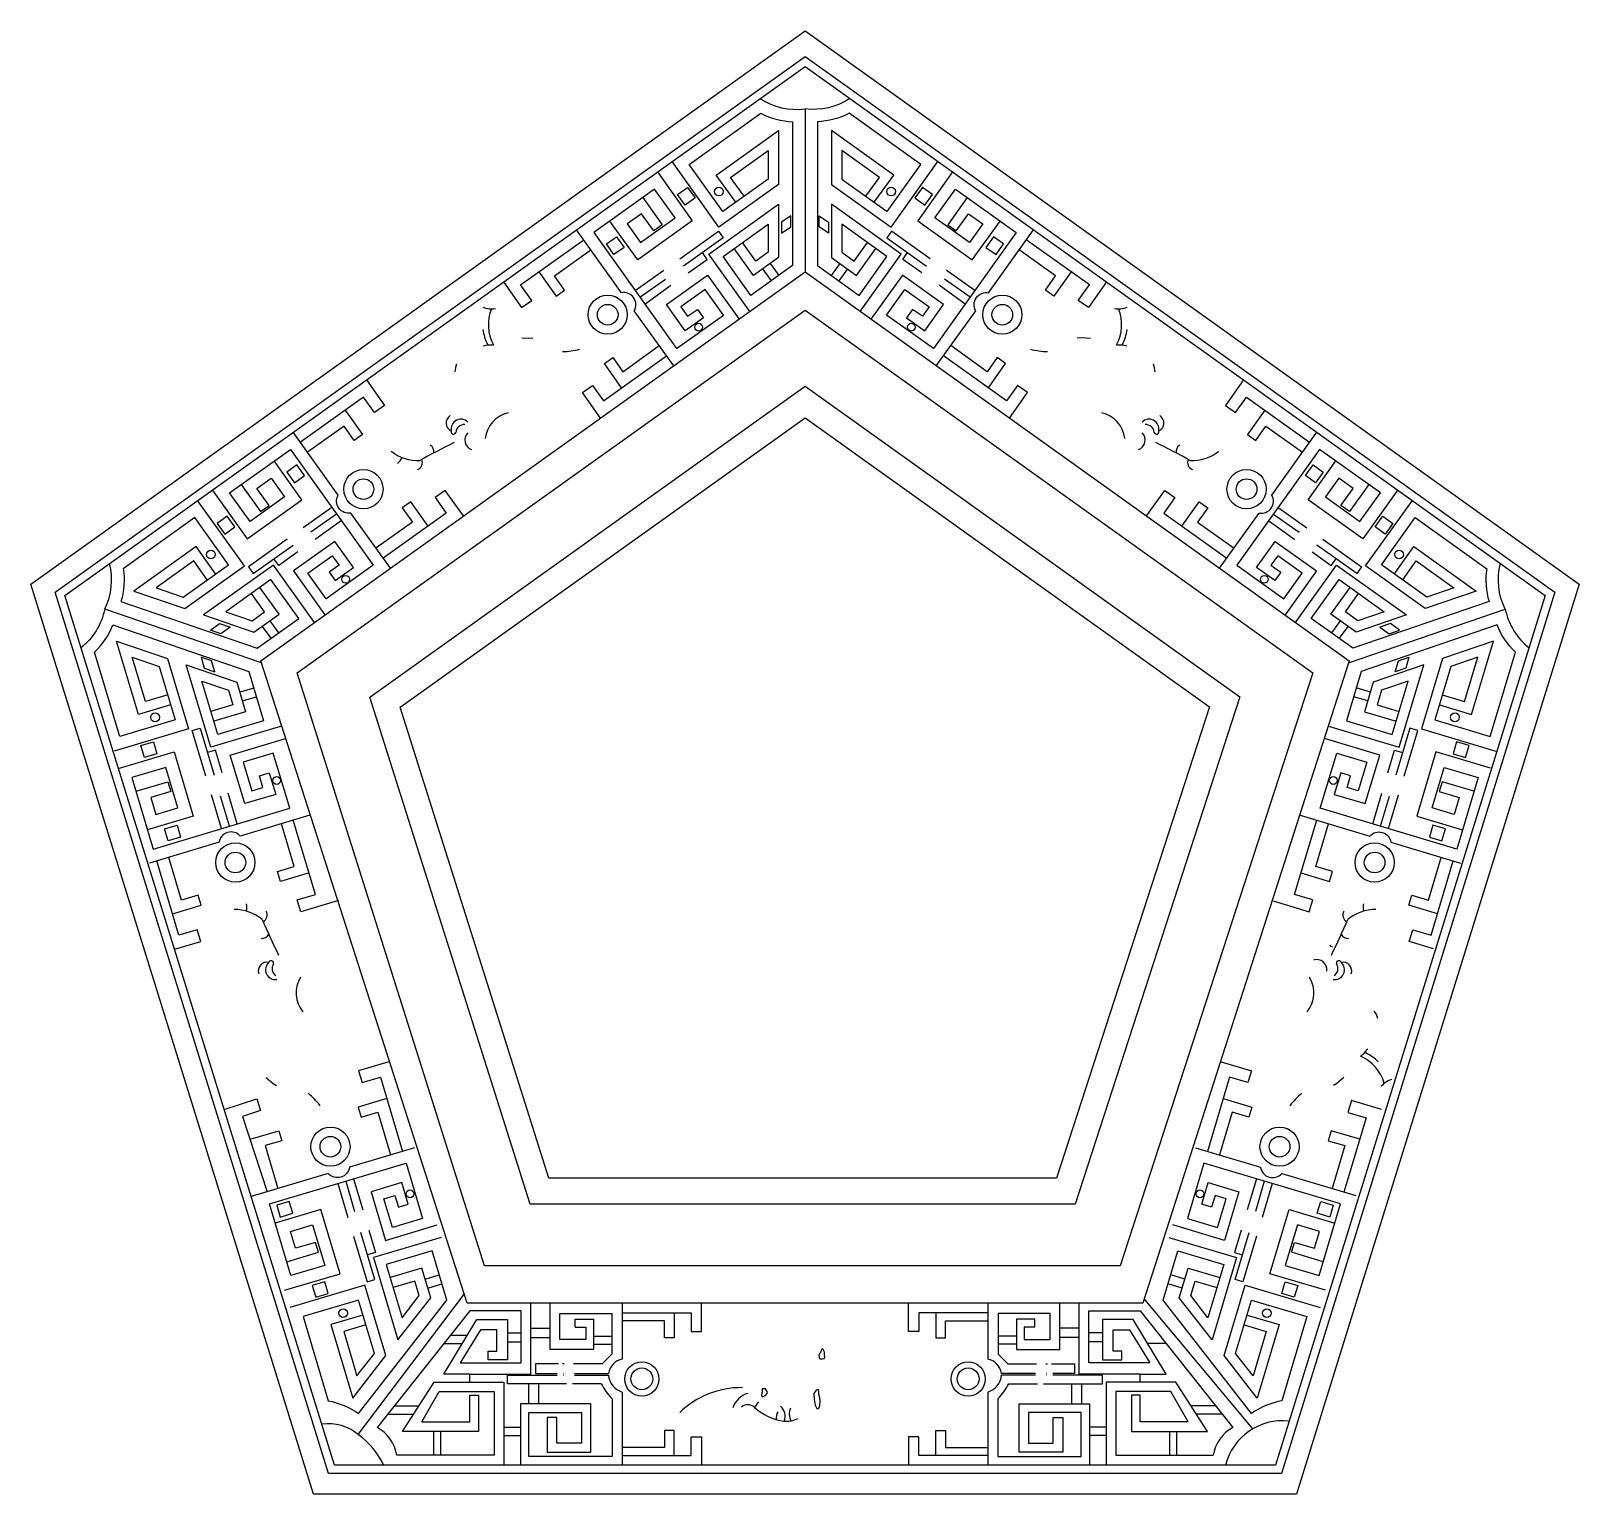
# Model space of a CAD drawing. Header units: metres. Extents: x 408 to 1908, y 2405 to 3822.
import ezdxf

# ---------------------------------------------------------------- set-up
doc = ezdxf.new("R2010")
doc.units = ezdxf.units.M
for name, color, linetype in [('3', 3, 'Continuous'), ('4', 4, 'Continuous'), ('7', 7, 'Continuous')]:
    doc.layers.add(name, color=color, linetype=linetype)

# ---------------------------------------------------------------- blocks, each defined once
blk = doc.blocks.new('窗-067')
at = {"layer": '3'}
for p, q in [((-164.55, 1165.91), (-136.77, 1185.76)), ((164.55, 1165.91), (136.77, 1185.76)), ((-159.9, 1159.4), (-135.16, 1177.08)), ((-155.25, 1152.89), (-129.85, 1171.04)), ((155.25, 1152.89), (129.85, 1171.04)), ((159.9, 1159.4), (135.16, 1177.08)), ((-458.59, 955.92), (-486.38, 936.08)), ((-453.94, 949.41), (-478.69, 931.75)), ((453.94, 949.41), (478.69, 931.75)), ((458.59, 955.92), (486.38, 936.08)), ((-449.29, 942.9), (-474.71, 924.76)), ((449.29, 942.9), (474.71, 924.76)), ((-565.38, 644.62), (-575.14, 677.34)), ((-557.71, 646.91), (-566.4, 676.04)), ((-550.05, 649.2), (-558.97, 679.12)), ((550.05, 649.2), (558.97, 679.12)), ((557.71, 646.91), (566.4, 676.04)), ((565.38, 644.62), (575.14, 677.34)), ((-452.7, 300.72), (-442.96, 268)), ((-445.04, 303), (-436.36, 273.86)), ((-437.37, 305.29), (-428.46, 275.36)), ((437.37, 305.29), (428.46, 275.36)), ((445.04, 303), (436.36, 273.86)), ((452.7, 300.72), (442.96, 268)), ((-265.6, 115.99), (-265.6, 184.86)), ((265.6, 115.99), (265.6, 184.86)), ((-324.64, 115.99), (-265.6, 115.99)), ((324.64, 115.99), (265.6, 115.99)), ((-324.64, 95.9), (-316.22, 95.9)), ((324.64, 95.9), (316.22, 95.9))]:
    blk.add_line(p, q, dxfattribs=at)
for points in [[(717.17, 870.64), (455.77, 28), (-455.77, 28), (-717.17, 870.64), (0, 1383.03)], [(-113.78, 1265.94), (-106.4, 1255.62), (-116.17, 1248.64), (-123.54, 1258.97)], [(113.78, 1265.94), (106.4, 1255.62), (116.17, 1248.64), (123.54, 1258.97)], [(-22.88, 1221.46), (-13.79, 1227.75), (-13.79, 1238.39), (-22.88, 1232.34), (-22.88, 1221.46)], [(22.88, 1221.46), (13.79, 1227.75), (13.79, 1238.39), (22.88, 1232.34), (22.88, 1221.46)], [(-182.69, 1218.02), (-175.32, 1207.7), (-185.08, 1200.72), (-192.46, 1211.05)], [(182.69, 1218.02), (175.32, 1207.7), (185.08, 1200.72), (192.46, 1211.05)], [(527.23, 807.25), (327.39, 184.86), (-327.39, 184.86), (-527.23, 807.25), (0, 1183.93)], [(391.97, 762.55), (243.65, 305.95), (-248.13, 305.95), (-392.39, 762.25), (0, 1042.59)], [(-502, 989.99), (-494.62, 979.66), (-484.86, 986.63), (-492.23, 996.96)], [(502, 989.99), (494.62, 979.66), (484.86, 986.63), (492.23, 996.96)], [(-569.68, 940.35), (-562.31, 930.03), (-552.55, 937), (-559.92, 947.33)], [(569.68, 940.35), (562.31, 930.03), (552.55, 937), (559.92, 947.33)], [(-557.1, 839.93), (-566.01, 833.38), (-576.06, 836.83), (-567.4, 843.46), (-557.1, 839.93)], [(557.1, 839.93), (566.01, 833.38), (576.06, 836.83), (567.4, 843.46), (557.1, 839.93)], [(-571.95, 796.66), (-574.96, 807.29), (-585.01, 810.74), (-582.24, 800.19), (-571.95, 796.66)], [(571.95, 796.66), (574.96, 807.29), (585.01, 810.74), (582.24, 800.19), (571.95, 796.66)], [(-643.52, 725.11), (-631.36, 728.73), (-627.93, 717.23), (-640.09, 713.61)], [(643.52, 725.11), (631.36, 728.73), (627.93, 717.23), (640.09, 713.61)], [(-620.56, 644.37), (-608.4, 648), (-604.97, 636.5), (-617.13, 632.87)], [(620.56, 644.37), (608.4, 648), (604.97, 636.5), (617.13, 632.87)], [(-508.47, 268.36), (-496.31, 271.98), (-499.73, 283.48), (-511.89, 279.86)], [(508.47, 268.36), (496.31, 271.98), (499.73, 283.48), (511.89, 279.86)], [(-474.03, 190.58), (-461.87, 194.21), (-465.29, 205.71), (-477.45, 202.08)], [(474.03, 190.58), (461.87, 194.21), (465.29, 205.71), (477.45, 202.08)]]:
    blk.add_lwpolyline(points, close=True, dxfattribs=at)
for points in [[(-58.99, 1257.26), (-72.04, 1275.53), (-35.6, 1301.57), (-35.6, 1273.97), (-79.5, 1242.6), (-112.08, 1288.2), (-42.78, 1337.71, 0.11), (-12, 1329.49), (-12, 1190.1), (-52.43, 1161.22), (-79.36, 1198.92), (-35.6, 1230.19), (-35.6, 1203.12), (-47.61, 1194.53), (-60.42, 1212.46)], [(58.99, 1257.26), (72.04, 1275.53), (35.6, 1301.57), (35.6, 1273.97), (79.5, 1242.6), (112.08, 1288.2), (42.78, 1337.71, -0.11), (12, 1329.49), (12, 1190.1), (52.43, 1161.22), (79.36, 1198.92), (35.6, 1230.19), (35.6, 1203.12), (47.61, 1194.53), (60.42, 1212.46)], [(-127.23, 1093.03), (-165.4, 1146.46, 0.64), (-177.82, 1163.83), (-221.4, 1224.84)], [(127.23, 1093.03), (165.4, 1146.46, -0.64), (177.82, 1163.83), (221.4, 1224.84)], [(-401.76, 896.97), (-439.91, 950.41, -0.64), (-452.32, 967.79), (-495.89, 1028.82)], [(401.76, 896.97), (439.91, 950.41, 0.64), (452.32, 967.79), (495.89, 1028.82)], [(-579.25, 885.71), (-592.3, 903.98), (-628.75, 877.96), (-602.64, 869), (-558.73, 900.35), (-591.29, 945.97), (-660.61, 896.49, -0.11), (-662.81, 864.7), (-530.97, 819.47), (-490.53, 848.34), (-517.46, 886.05), (-561.24, 854.8), (-535.63, 846.01), (-523.61, 854.6), (-536.41, 872.53)], [(579.25, 885.71), (592.3, 903.98), (628.75, 877.96), (602.64, 869), (558.73, 900.35), (591.29, 945.97), (660.61, 896.49, 0.11), (662.81, 864.7), (530.97, 819.47), (490.53, 848.34), (517.46, 886.05), (561.24, 854.8), (535.63, 846.01), (523.61, 854.6), (536.41, 872.53)], [(-617.53, 774.12), (-639.05, 767.7), (-651.85, 810.62), (-625.74, 801.66), (-610.32, 749.96), (-664.03, 733.94), (-688.37, 815.55, 0.11), (-670.6, 842), (-538.76, 796.77), (-524.56, 749.16), (-568.96, 735.91), (-584.34, 787.46), (-558.73, 778.67), (-554.5, 764.52), (-575.62, 758.22)], [(617.53, 774.12), (639.05, 767.7), (651.85, 810.62), (625.74, 801.66), (610.32, 749.96), (664.03, 733.94), (688.37, 815.55, -0.11), (670.6, 842), (538.76, 796.77), (524.56, 749.16), (568.96, 735.91), (584.34, 787.46), (558.73, 778.67), (554.5, 764.52), (575.62, 758.22)], [(-479.91, 657.59), (-547.25, 637.51, 0.64), (-567.72, 631.4), (-635.17, 611.28)], [(479.91, 657.59), (547.25, 637.51, -0.64), (567.72, 631.4), (635.17, 611.28)], [(-378.5, 335.34), (-441.43, 316.6, -0.64), (-461.9, 310.5), (-536.51, 288.27)], [(378.5, 335.34), (441.43, 316.6, 0.64), (461.9, 310.5), (533.76, 289.09)], [(-425.44, 163.81), (-446.96, 157.39), (-434.17, 114.47), (-417.23, 136.26), (-432.64, 187.97), (-486.35, 171.97), (-462.03, 90.35, -0.11), (-432.68, 77.94), (-347.12, 187.98), (-361.31, 235.59), (-405.72, 222.37), (-390.36, 170.81), (-373.74, 192.19), (-377.96, 206.34), (-399.07, 200.05)], [(425.44, 163.81), (446.96, 157.39), (434.17, 114.47), (417.23, 136.26), (432.64, 187.97), (486.35, 171.97), (462.03, 90.35, 0.11), (432.68, 77.94), (347.12, 187.98), (361.31, 235.59), (405.72, 222.37), (390.36, 170.81), (373.74, 192.19), (377.96, 206.34), (399.07, 200.05)]]:
    blk.add_lwpolyline(points, format="xyb", dxfattribs=at)
for points in [[(-67.12, 1251.44), (-85.99, 1277.85), (-25.6, 1321), (-25.6, 1268.82), (-83.45, 1227.49), (-128.82, 1290.99)], [(67.12, 1251.44), (85.99, 1277.85), (25.6, 1321), (25.6, 1268.82), (83.45, 1227.49), (128.82, 1290.99)], [(-143.02, 1280.84), (-109.18, 1233.47), (-162.1, 1195.66), (-188.97, 1233.26)], [(143.02, 1280.84), (109.18, 1233.47), (162.1, 1195.66), (188.97, 1233.26)], [(-157.16, 1255.99), (-138.43, 1229.77), (-146.57, 1223.96), (-158.32, 1240.41), (-172.23, 1230.48), (-159.31, 1212.4), (-125.92, 1236.26), (-145.81, 1264.1), (-204.66, 1222.05), (-124.44, 1109.77), (-79, 1142.23), (-96.69, 1166.99), (-120.31, 1150.12), (-113.78, 1140.98), (-104.3, 1147.75), (-98.49, 1139.61), (-116.1, 1127.03), (-134.26, 1152.44), (-94.37, 1180.94), (-63.89, 1138.28)], [(157.16, 1255.99), (138.43, 1229.77), (146.57, 1223.96), (158.32, 1240.41), (172.23, 1230.48), (159.31, 1212.4), (125.92, 1236.26), (145.81, 1264.1), (204.66, 1222.05), (124.44, 1109.77), (79, 1142.23), (96.69, 1166.99), (120.31, 1150.12), (113.78, 1140.98), (104.3, 1147.75), (98.49, 1139.61), (116.1, 1127.03), (134.26, 1152.44), (94.37, 1180.94), (63.89, 1138.28)], [(-53.59, 1145.64), (-93.31, 1201.25), (-25.6, 1249.63), (-25.6, 1197.97), (-49.94, 1180.58), (-68.56, 1206.64)], [(53.59, 1145.64), (93.31, 1201.25), (25.6, 1249.63), (25.6, 1197.97), (49.94, 1180.58), (68.56, 1206.64)], [(-292.23, 1174.24), (-274.56, 1149.5), (-264.81, 1156.46), (-275.51, 1171.44), (-214.43, 1215.08)], [(-121.32, 1196.8), (-83.82, 1223.59), (-79.16, 1217.08), (-117.88, 1189.43)], [(121.32, 1196.8), (83.82, 1223.59), (79.16, 1217.08), (117.88, 1189.43)], [(292.23, 1174.24), (274.56, 1149.5), (264.81, 1156.46), (275.51, 1171.44), (214.43, 1215.08)], [(-257.86, 1184.05), (-241.07, 1160.55), (-232.94, 1166.36), (-242.75, 1180.1), (-207.45, 1205.31)], [(-113.1, 1183.01), (-94.65, 1196.19), (-99.31, 1202.7)], [(113.1, 1183.01), (94.65, 1196.19), (99.31, 1202.7)], [(257.86, 1184.05), (241.07, 1160.55), (232.94, 1166.36), (242.75, 1180.1), (207.45, 1205.31)], [(-41.02, 1187.02), (-32.77, 1175.33)], [(-33.66, 1192.21), (-25.41, 1180.52)], [(33.66, 1192.21), (25.41, 1180.52)], [(41.02, 1187.02), (32.77, 1175.33)], [(-274.38, 1119.76), (-267.45, 1120.15), (-263.81, 1119.82)], [(-177.64, 1071.76), (-194.43, 1095.26), (-186.29, 1101.07), (-176.48, 1087.34), (-141.18, 1112.56)], [(177.64, 1071.76), (194.43, 1095.26), (186.29, 1101.07), (176.48, 1087.34), (141.18, 1112.56)], [(276.49, 1119.64), (267.45, 1120.15), (263.81, 1119.82)], [(-198.06, 1042.43), (-215.73, 1067.16), (-205.99, 1074.12), (-195.29, 1059.15), (-134.2, 1102.79)], [(198.06, 1042.43), (215.73, 1067.16), (205.99, 1074.12), (195.29, 1059.15), (134.2, 1102.79)], [(-425.04, 1079.39), (-407.37, 1054.65), (-417.12, 1047.69), (-427.81, 1062.67), (-488.91, 1019.05)], [(425.04, 1079.39), (407.37, 1054.65), (417.12, 1047.69), (427.81, 1062.67), (488.91, 1019.05)], [(-445.47, 1050.07), (-428.69, 1026.56), (-436.83, 1020.75), (-446.64, 1034.49), (-481.94, 1009.28)], [(445.47, 1050.07), (428.69, 1026.56), (436.83, 1020.75), (446.64, 1034.49), (481.94, 1009.28)], [(-546.19, 978.16), (-527.47, 951.93), (-519.33, 957.74), (-531.08, 974.2), (-517.17, 984.14), (-504.26, 966.05), (-537.67, 942.2), (-557.55, 970.05), (-498.68, 1012.08), (-418.5, 899.76), (-463.95, 867.32), (-481.63, 892.08), (-458, 908.95), (-451.48, 899.81), (-460.96, 893.04), (-455.15, 884.9), (-437.53, 897.48), (-455.68, 922.9), (-495.58, 894.41), (-465.12, 851.74)], [(546.19, 978.16), (527.47, 951.93), (519.33, 957.74), (531.08, 974.2), (517.17, 984.14), (504.26, 966.05), (537.67, 942.2), (557.55, 970.05), (498.68, 1012.08), (418.5, 899.76), (463.95, 867.32), (481.63, 892.08), (458, 908.95), (451.48, 899.81), (460.96, 893.04), (455.15, 884.9), (437.53, 897.48), (455.68, 922.9), (495.58, 894.41), (465.12, 851.74)], [(-574.29, 972.85), (-540.46, 925.46), (-487.52, 963.26), (-514.38, 1000.88)], [(574.29, 972.85), (540.46, 925.46), (487.52, 963.26), (514.38, 1000.88)], [(-571.11, 891.52), (-589.97, 917.93), (-650.38, 874.81), (-601.02, 857.88), (-543.15, 899.19), (-588.5, 962.71)], [(-365.29, 937.75), (-382.07, 961.25), (-390.21, 955.44), (-380.4, 941.7), (-415.71, 916.5)], [(-330.91, 947.54), (-348.58, 972.29), (-358.33, 965.33), (-347.63, 950.35), (-408.73, 906.73)], [(330.91, 947.54), (348.58, 972.29), (358.33, 965.33), (347.63, 950.35), (408.73, 906.73)], [(365.29, 937.75), (382.07, 961.25), (390.21, 955.44), (380.4, 941.7), (415.71, 916.5)], [(571.11, 891.52), (589.97, 917.93), (650.38, 874.81), (601.02, 857.88), (543.15, 899.19), (588.5, 962.71)], [(-501.83, 925.05), (-539.35, 898.27), (-534.7, 891.76), (-495.98, 919.4)], [(501.83, 925.05), (539.35, 898.27), (534.7, 891.76), (495.98, 919.4)], [(-475.42, 844.38), (-515.13, 900), (-582.86, 851.65), (-534, 834.89), (-509.66, 852.27), (-528.27, 878.34)], [(-491.46, 912.8), (-509.91, 899.63), (-514.56, 906.14)], [(475.42, 844.38), (515.13, 900), (582.86, 851.65), (534, 834.89), (509.66, 852.27), (528.27, 878.34)], [(491.46, 912.8), (509.91, 899.63), (514.56, 906.14)], [(-525.94, 840.64), (-517.55, 829.05)], [(-518.64, 845.92), (-510.26, 834.32)], [(518.64, 845.92), (510.26, 834.32)], [(525.94, 840.64), (517.55, 829.05)], [(-614.67, 764.54), (-645.77, 755.26), (-666.99, 826.38), (-617.63, 809.45), (-597.31, 741.32), (-669.48, 719.79)], [(614.67, 764.54), (645.77, 755.26), (666.99, 826.38), (617.63, 809.45), (597.31, 741.32), (669.48, 719.79)], [(-507.2, 743.9), (-575.68, 723.47), (-599.47, 803.22), (-550.61, 786.46), (-542.06, 757.8), (-572.76, 748.64)], [(507.2, 743.9), (575.68, 723.47), (599.47, 803.22), (550.61, 786.46), (542.06, 757.8), (572.76, 748.64)], [(-547.78, 776.97), (-534.05, 780.97)], [(547.78, 776.97), (534.05, 780.97)], [(-545.26, 768.33), (-531.53, 772.33)], [(545.26, 768.33), (531.53, 772.33)], [(-580.56, 695.53), (-593.74, 739.71), (-586.08, 742), (-572.48, 696.4)], [(580.56, 695.53), (593.74, 739.71), (586.08, 742), (572.48, 696.4)], [(-648.19, 680.84), (-617.31, 690.05), (-614.45, 680.47), (-633.83, 674.69), (-628.94, 658.31), (-607.65, 664.66), (-619.38, 704), (-652.17, 694.21), (-631.5, 624.9), (-499.26, 664.35), (-515.22, 717.86), (-544.38, 709.16), (-536.08, 681.35), (-525.32, 684.56), (-528.65, 695.72), (-519.06, 698.58), (-512.88, 677.83), (-542.81, 668.9), (-556.82, 715.88), (-503.38, 731.83)], [(-564.85, 698.84), (-571.33, 720.56), (-579, 718.28)], [(648.19, 680.84), (617.31, 690.05), (614.45, 680.47), (633.83, 674.69), (628.94, 658.31), (607.65, 664.66), (619.38, 704), (652.17, 694.21), (631.5, 624.9), (499.26, 664.35), (515.22, 717.86), (544.38, 709.16), (536.08, 681.35), (525.32, 684.56), (528.65, 695.72), (519.06, 698.58), (512.88, 677.83), (542.81, 668.9), (556.82, 715.88), (503.38, 731.83)], [(564.85, 698.84), (571.33, 720.56), (579, 718.28)], [(-664.22, 703.14), (-611.31, 718.92), (-592.72, 656.59), (-637.01, 643.38)], [(664.22, 703.14), (611.31, 718.92), (592.72, 656.59), (637.01, 643.38)], [(-480.57, 601.7), (-508.24, 593.44), (-511.1, 603.02), (-494.93, 607.85), (-507.33, 649.42)], [(-451.95, 575.1), (-488.58, 564.17), (-492, 575.65), (-474.37, 580.91), (-495.83, 652.85)], [(453.67, 574.59), (488.58, 564.17), (492, 575.65), (474.37, 580.91), (495.83, 652.85)], [(480.57, 601.7), (508.24, 593.44), (511.1, 603.02), (494.93, 607.85), (507.33, 649.42)], [(-612.81, 562.25), (-585.14, 570.5), (-587.99, 580.09), (-604.17, 575.26), (-616.57, 616.83)], [(612.81, 562.25), (585.14, 570.5), (587.99, 580.09), (604.17, 575.26), (616.57, 616.83)], [(-610.79, 527.72), (-585.55, 535.25), (-588.97, 546.72), (-606.61, 541.46), (-628.07, 613.4)], [(608.93, 528.27), (585.55, 535.25), (588.97, 546.72), (606.61, 541.46), (628.07, 613.4)], [(-403.35, 418.77), (-432.49, 410.09), (-429.07, 398.61), (-411.43, 403.86), (-390, 331.92)], [(403.35, 418.77), (432.49, 410.09), (429.07, 398.61), (411.43, 403.86), (390, 331.92)], [(-522.12, 403.59), (-515.3, 397.64), (-512.23, 395.67)], [(522.12, 403.59), (515.3, 397.64), (512.23, 395.67)], [(-562.66, 372.55), (-531.18, 382.88), (-527.45, 371.5), (-544.94, 365.76), (-521.04, 292.88)], [(-405.24, 383.07), (-432.92, 374.83), (-430.06, 365.25), (-413.89, 370.07), (-401.5, 328.49)], [(405.24, 383.07), (432.92, 374.83), (430.06, 365.25), (413.89, 370.07), (401.5, 328.49)], [(558.61, 372.52), (529.47, 381.2), (526.05, 369.72), (543.69, 364.47), (522.26, 292.52)], [(-537.5, 343.68), (-509.82, 351.92), (-506.96, 342.34), (-523.14, 337.52), (-510.76, 295.95)], [(537.5, 343.68), (509.82, 351.92), (506.96, 342.34), (523.14, 337.52), (510.76, 295.95)], [(-502.17, 225.07), (-471.28, 234.27), (-474.14, 243.85), (-493.52, 238.08), (-498.4, 254.46), (-477.1, 260.81), (-465.38, 221.47), (-498.18, 211.7), (-518.83, 281.02), (-386.57, 320.42), (-370.63, 266.9), (-399.8, 258.21), (-408.08, 286.03), (-397.32, 289.24), (-393.99, 278.08), (-384.41, 280.93), (-390.59, 301.68), (-420.52, 292.76), (-406.52, 245.77), (-356.28, 260.74)], [(502.17, 225.07), (471.28, 234.27), (474.14, 243.85), (493.52, 238.08), (498.4, 254.46), (477.1, 260.81), (465.38, 221.47), (498.18, 211.7), (518.83, 281.02), (386.57, 320.42), (370.63, 266.9), (399.8, 258.21), (408.08, 286.03), (397.32, 289.24), (393.99, 278.08), (384.41, 280.93), (390.59, 301.68), (420.52, 292.76), (406.52, 245.77), (356.28, 260.74)], [(-504.31, 197.35), (-450.46, 213.39), (-469.03, 275.73), (-513.33, 262.54)], [(504.31, 197.35), (450.46, 213.39), (469.03, 275.73), (513.33, 262.54)], [(-422.58, 255.64), (-416.11, 233.91), (-423.78, 231.63)], [(422.58, 255.64), (416.11, 233.91), (423.78, 231.63)], [(-437.54, 249.8), (-424.38, 205.62), (-416.71, 207.91), (-430.29, 253.5)], [(-352.66, 248.6), (-418.15, 229.1), (-394.4, 149.33), (-362.69, 190.11), (-371.23, 218.78), (-401.92, 209.64)], [(352.66, 248.6), (418.15, 229.1), (394.4, 149.33), (362.69, 190.11), (371.23, 218.78), (401.92, 209.64)], [(437.54, 249.8), (424.38, 205.62), (416.71, 207.91), (430.29, 253.5)], [(-368.05, 208.12), (-354.37, 212.29)], [(368.05, 208.12), (354.37, 212.29)], [(-428.29, 173.39), (-459.4, 164.12), (-438.21, 92.99), (-406.18, 134.18), (-426.48, 202.32), (-499.05, 180.7)], [(-365.48, 199.5), (-351.8, 203.67)], [(365.48, 199.5), (351.8, 203.67)], [(428.29, 173.39), (459.4, 164.12), (438.21, 92.99), (406.18, 134.18), (426.48, 202.32), (499.05, 180.7)], [(-222.71, 161.75), (-222.71, 169.26), (-205.03, 169.26), (-205.03, 140.12), (-247.03, 140.12), (-247.03, 184.86)], [(-177.03, 184.86), (-177.03, 130.8)], [(-177.03, 175.43), (-110.3, 175.43), (-110.3, 157.52), (-100.16, 157.52), (-100.16, 184.86)], [(177.03, 175.43), (110.3, 175.43), (110.3, 157.52), (100.16, 157.52), (100.16, 184.86)], [(177.03, 184.86), (177.03, 130.8)], [(222.71, 161.75), (222.71, 169.26), (205.03, 169.26), (205.03, 140.12), (247.03, 140.12), (247.03, 184.86)], [(-324.64, 108.52), (-324.64, 115.99), (-349.89, 115.99), (-318.09, 169.23), (-288.17, 169.23), (-288.17, 130), (-306.87, 130), (-306.87, 138.4), (-298.45, 138.4), (-298.45, 158.95), (-314.35, 158.95), (-333.99, 127.2), (-275.07, 127.2), (-275.07, 177.63), (-324.64, 177.63), (-414.41, 64.62)], [(-222.71, 161.75), (-212.42, 161.75), (-212.42, 149.61), (-237.67, 149.61), (-237.67, 174.83), (-187.17, 174.83), (-187.17, 135.6), (-196.52, 126.26), (-224.43, 126.26)], [(-177.03, 175.43), (-126.68, 175.43), (-126.68, 151.28), (-136.03, 151.28), (-136.03, 167.64), (-177.03, 167.64)], [(177.03, 175.43), (126.68, 175.43), (126.68, 151.28), (136.03, 151.28), (136.03, 167.64), (177.03, 167.64)], [(222.71, 161.75), (212.42, 161.75), (212.42, 149.61), (237.67, 149.61), (237.67, 174.83), (187.17, 174.83), (187.17, 135.6), (196.52, 126.26), (224.43, 126.26)], [(324.64, 108.52), (324.64, 115.99), (349.89, 115.99), (318.09, 169.23), (288.17, 169.23), (288.17, 130), (306.87, 130), (306.87, 138.4), (298.45, 138.4), (298.45, 158.95), (314.35, 158.95), (333.99, 127.2), (275.07, 127.2), (275.07, 177.63), (324.64, 177.63), (414.41, 64.62)], [(-343.54, 153.83), (-327.28, 153.83)], [(-288.17, 156.23), (-275.07, 156.23)], [(-265.6, 160.61), (-247.03, 160.61)], [(-265.6, 151.56), (-247.03, 151.56)], [(-205.03, 152.79), (-187.17, 152.79)], [(205.03, 152.79), (187.17, 152.79)], [(265.6, 160.61), (247.03, 160.61)], [(265.6, 151.56), (247.03, 151.56)], [(288.17, 156.23), (275.07, 156.23)], [(-349.78, 145.99), (-331.97, 145.99)], [(-288.17, 147.59), (-275.07, 147.59)], [(-205.03, 145.17), (-187.17, 145.17)], [(14.4, 131.08), (16.88, 130.86), (18.79, 131.36), (19.14, 132.92), (19, 134.9), (18.79, 137.59), (18.01, 139.5), (17.37, 140.63), (16.1, 140.14), (15.6, 138.65), (14.68, 136.6), (13.97, 135.75), (13.54, 134.54), (13.83, 132.28), (14.4, 131.08)], [(205.03, 145.17), (187.17, 145.17)], [(288.17, 147.59), (275.07, 147.59)], [(349.78, 145.99), (331.97, 145.99)], [(-238.74, 126.26), (-261.05, 126.26), (-261.05, 116.92), (-240.2, 116.92)], [(-233.31, 126.26), (-235.03, 126.26)], [(233.31, 126.26), (235.03, 126.26)], [(238.74, 126.26), (261.05, 126.26), (261.05, 116.92), (240.2, 116.92)], [(-316.22, 95.9), (-316.22, 60.59), (-390.1, 60.59), (-359.24, 108.52), (-291.91, 108.52), (-291.91, 28)], [(-231.03, 106.65), (-285.36, 106.65), (-288.26, 106.65), (-288.26, 115.04), (-244.42, 115.04)], [(-267.93, 106.65), (-267.93, 87.47)], [(-258.36, 106.65), (-258.36, 87.47)], [(-244.42, 115.04), (-240.16, 115.04)], [(-233.99, 116.92), (-233.66, 116.92)], [(-233.92, 115.04), (-233.71, 115.04)], [(-197.46, 106.65), (-225.19, 106.65)], [(-223.27, 116.92), (-190.26, 116.92)], [(-223.24, 115.04), (-190.44, 115.04)], [(223.27, 116.92), (190.26, 116.92)], [(223.24, 115.04), (190.44, 115.04)], [(197.46, 106.65), (225.19, 106.65)], [(231.03, 106.65), (285.36, 106.65), (288.26, 106.65), (288.26, 115.04), (244.42, 115.04)], [(233.99, 116.92), (233.66, 116.92)], [(233.92, 115.04), (233.71, 115.04)], [(244.42, 115.04), (240.16, 115.04)], [(258.36, 106.65), (258.36, 87.47)], [(267.93, 106.65), (267.93, 87.47)], [(316.22, 95.9), (316.22, 60.59), (390.1, 60.59), (359.24, 108.52), (291.91, 108.52), (291.91, 28)], [(-371.39, 69.93), (-354.56, 99.18), (-301.26, 99.18), (-301.26, 37.53)], [(-371.39, 69.93), (-324.64, 69.93), (-324.64, 95.9)], [(-186.94, 92.34), (-186.94, 36.4), (-267.45, 36.4), (-267.45, 78.94), (-216.7, 78.94), (-216.7, 49.22), (-240.62, 49.22), (-240.62, 74.28), (-249.95, 74.28), (-249.95, 40.48), (-207.36, 40.48), (-207.36, 87.47), (-275.73, 87.47), (-275.73, 28)], [(-177.28, 98.75), (-177.28, 28.83)], [(-41.49, 101.85), (-41.49, 99.2), (-42.15, 96.1), (-41.49, 94.11), (-38.39, 95.44), (-36.39, 98.09), (-37.06, 100.08), (-38.16, 102.07), (-41.49, 101.85)], [(10.68, 100.66), (8.6, 97.55), (8.78, 92.03), (9.99, 86.17), (11.37, 82.89), (13.09, 82.72), (14.47, 85.14), (14.65, 90.31), (14.13, 94.79), (13.27, 96.69), (13.44, 99.45), (13.09, 101.17), (10.68, 100.66)], [(177.28, 98.75), (177.28, 28.83)], [(186.94, 92.34), (186.94, 36.4), (267.45, 36.4), (267.45, 78.94), (216.7, 78.94), (216.7, 49.22), (240.62, 49.22), (240.62, 74.28), (249.95, 74.28), (249.95, 40.48), (207.36, 40.48), (207.36, 87.47), (275.73, 87.47), (275.73, 28)], [(371.39, 69.93), (354.56, 99.18), (301.26, 99.18), (301.26, 37.53)], [(371.39, 69.93), (324.64, 69.93), (324.64, 95.9)], [(-404.37, 77.25), (-379.37, 77.25)], [(-397.94, 85.35), (-374.16, 85.35)], [(397.94, 85.35), (374.16, 85.35)], [(404.37, 77.25), (379.37, 77.25)], [(-360.1, 60.59), (-360.1, 37.53)], [(-353.16, 60.59), (-353.16, 37.53)], [(-291.91, 64.8), (-275.73, 64.8)], [(-177.03, 37.43), (-126.68, 37.43), (-126.68, 61.57), (-136.03, 61.57), (-136.03, 45.22), (-177.28, 45.22)], [(177.03, 37.43), (126.68, 37.43), (126.68, 61.57), (136.03, 61.57), (136.03, 45.22), (177.28, 45.22)], [(291.91, 64.8), (275.73, 64.8)], [(353.16, 60.59), (353.16, 37.53)], [(360.1, 60.59), (360.1, 37.53)], [(-291.91, 56.58), (-275.73, 56.58)], [(-177.03, 37.43), (-110.3, 37.43), (-110.3, 55.34), (-100.16, 55.34), (-100.16, 28)], [(177.03, 37.43), (110.3, 37.43), (110.3, 55.34), (100.16, 55.34), (100.16, 28)], [(291.91, 56.58), (275.73, 56.58)], [(-301.26, 37.53), (-395.33, 37.53)], [(301.26, 37.53), (395.33, 37.53)]]:
    blk.add_lwpolyline(points, dxfattribs=at)
for centre, radius in [((-83.39, 1261.8), 4.24), ((83.39, 1261.8), 4.24), ((-191.2, 1142.56), 19.01), ((191.2, 1142.56), 19.01), ((-191.2, 1142.56), 10.01), ((191.2, 1142.56), 10.01), ((-103.03, 1130.45), 3.79), ((103.03, 1130.45), 3.79), ((-427.85, 973.55), 19.01), ((427.85, 973.55), 19.01), ((-427.85, 973.55), 10.01), ((427.85, 973.55), 10.01), ((-575.62, 910.27), 4.24), ((575.62, 910.27), 4.24), ((-445.01, 886.22), 3.79), ((445.01, 886.22), 3.79), ((-629.74, 752.5), 4.24), ((629.74, 752.5), 4.24), ((-511.87, 691.31), 3.79), ((511.87, 691.31), 3.79), ((-551.93, 611.84), 19.01), ((551.93, 611.84), 19.01), ((-551.93, 611.84), 10.01), ((551.93, 611.84), 10.01), ((-459.84, 336.53), 19.01), ((-459.84, 336.53), 10.01), ((459.84, 336.53), 19.01), ((459.84, 336.53), 10.01), ((-382.7, 290.8), 3.79), ((382.7, 290.8), 3.79), ((-447.49, 175.21), 4.24), ((447.49, 175.21), 4.24), ((-158.1, 111.53), 16.59), ((-158.1, 111.53), 10.59), ((158.1, 111.53), 16.59), ((158.1, 111.53), 10.59)]:
    blk.add_circle(centre, radius, dxfattribs=at)
for centre, radius, start, end in [((-303.73, 1172.69), 24.44, 249.89, 279.04), ((-266.68, 1132.76), 40.16, 157.32, 209.14), ((303.73, 1172.69), 24.44, 260.96, 290.11), ((266.68, 1132.76), 40.16, 330.86, 22.68), ((-271.36, 1132.53), 40.88, 185.99, 207.59), ((271.36, 1132.53), 40.88, 332.41, 354.01), ((-302.99, 1081.44), 31.78, 87.78, 106.18), ((302.99, 1081.44), 31.78, 73.82, 92.22), ((-236.97, 1180.03), 73.26, 271.58, 284.66), ((236.97, 1180.03), 73.26, 255.34, 268.42), ((-320.9, 1087.29), 18.25, 156.22, 180.43), ((320.9, 1087.29), 18.25, 359.57, 23.78), ((-339.3, 1037.67), 8.41, 122.5, 244.97), ((-333.39, 1031.71), 9.61, 44.5, 189.95), ((-330.29, 1028), 8.09, 86.08, 176.8), ((-280.87, 1019.21), 29.16, 103.08, 173.36), ((280.87, 1019.21), 29.16, 6.64, 76.92), ((333.39, 1031.71), 9.61, 350.05, 135.5), ((330.29, 1028), 8.09, 3.2, 93.92), ((339.3, 1037.67), 8.41, 295.03, 57.5), ((-340.65, 1029.16), 2.38, 158.01, 342.72), ((-319.75, 1021.11), 9.85, 133.79, 250.7), ((319.75, 1021.11), 9.85, 289.3, 46.21), ((340.65, 1029.16), 2.38, 197.28, 21.99), ((-374.78, 1043.68), 42.44, 231.97, 272.02), ((104.98, 126.95), 996.57, 116.51, 118.68), ((-367.55, 1009.7), 7.99, 352.04, 55.62), ((-104.98, 126.95), 996.57, 61.32, 63.49), ((367.55, 1009.7), 7.99, 124.38, 187.96), ((374.78, 1043.68), 42.44, 267.98, 308.03), ((-413.71, 1017.69), 27.08, 314.48, 330.02), ((-378.43, 999.5), 7.69, 293.25, 21.77), ((378.43, 999.5), 7.69, 158.23, 246.75), ((-567.87, 568.31), 27.08, 352.12, 7.66), ((567.87, 568.31), 27.08, 172.34, 187.88), ((-553.08, 523.9), 42.44, 50.11, 90.17), ((388.38, 953.09), 996.57, 203.45, 205.62), ((-528.85, 561.02), 7.69, 300.36, 28.89), ((-388.38, 953.09), 996.57, 334.38, 336.55), ((528.85, 561.02), 7.69, 151.11, 239.64), ((553.08, 523.9), 42.44, 89.83, 129.89), ((-526.52, 546.28), 7.99, 266.52, 330.09), ((526.52, 546.28), 7.99, 209.91, 273.48), ((510.49, 532.15), 1.82, 179.98, 292.67), ((-521.39, 506.86), 8.41, 77.16, 199.63), ((-513.07, 507.94), 9.61, 132.18, 277.63), ((-517.23, 514.41), 2.38, 339.41, 164.12), ((-508.34, 508.97), 8.09, 145.33, 236.05), ((495.79, 507.93), 9.85, 351.66, 108.57), ((513.07, 507.94), 9.61, 262.37, 47.82), ((508.34, 508.97), 8.09, 303.95, 34.67), ((517.23, 514.41), 2.38, 15.88, 200.59), ((521.39, 506.86), 8.41, 340.37, 102.84), ((-463.93, 485.57), 29.16, 148.78, 219.05), ((463.93, 485.57), 29.16, 320.95, 31.22), ((537.32, 456.4), 18.25, 14.09, 38.3), ((519.59, 450.02), 31.78, 305.65, 324.05), ((522.43, 387.22), 40.16, 15.19, 67.01), ((525.98, 390.28), 40.88, 43.86, 65.46), ((576.19, 378.45), 24.44, 107.76, 136.91), ((-527.99, 331.67), 73.26, 37.47, 50.55), ((527.99, 331.67), 73.26, 129.45, 142.53), ((-173.65, 114.34), 16.81, 101.58, 171.15), ((173.65, 114.34), 16.81, 8.85, 78.42), ((-140.39, 137.57), 64.91, 208.45, 224.18), ((-171.19, 117.14), 19.37, 186.23, 251.68), ((171.19, 117.14), 19.37, 288.32, 353.77), ((140.39, 137.57), 64.91, 315.82, 331.55), ((-61.83, 17.55), 85.53, 89.25, 134.17), ((-49.3, 76.48), 21.9, 106.27, 161.11), ((-55.35, 77.07), 9.42, 46.78, 129.95), ((107.15, -22.85), 189.09, 143.65, 145.62), ((-13.58, 122.86), 52.57, 227.78, 262.63), ((-16.09, 73.78), 11.89, 149.65, 187.23), ((-31.72, 75.65), 12.42, 336.64, 49.37), ((-2.48, 77.61), 12.89, 154.82, 211.15), ((-435.75, 29.32), 41.24, 11.48, 58.85), ((-17.65, 93.82), 23.25, 263.38, 297.07), ((435.75, 29.32), 41.24, 121.15, 168.52)]:
    blk.add_arc(centre, radius, start, end, dxfattribs=at)
at = {"layer": '4'}
for points in [[(750, 881.6), (476.29, 0), (-476.29, 0), (-750, 881.6), (0, 1417.44)], [(492.05, 795.51), (305.41, 220.95), (-310.41, 220.95), (-492.05, 795.51), (0, 1147.06)]]:
    blk.add_lwpolyline(points, close=True, dxfattribs=at)
at = {"layer": '7'}
for p, q in [((-330.36, 194.11), (-433.27, 57.81)), ((328.88, 188.46), (433.64, 63.02))]:
    blk.add_line(p, q, dxfattribs=at)
for points in [[(726.55, 873.77), (461.64, 20), (-461.64, 20), (-726.55, 873.77), (0, 1392.86)], [(421.41, 772.24), (261.81, 280.95), (-266.45, 280.95), (-421.7, 772.03), (0, 1073.32)]]:
    blk.add_lwpolyline(points, close=True, dxfattribs=at)
for points in [[(-43.43, 1352, 0.18), (0, 1341.98), (0, 1183.93)], [(43.43, 1352, -0.18), (0, 1341.98), (0, 1183.93)], [(-526.61, 805.29), (-678.52, 857.4, 0.18), (-673.82, 901.61)], [(526.61, 805.29), (678.52, 857.4, -0.18), (673.82, 901.61)], [(-526.61, 805.29), (-678.52, 857.4, -0.18), (-701.95, 819.61)], [(526.61, 805.29), (678.52, 857.4, 0.18), (701.95, 819.61)]]:
    blk.add_lwpolyline(points, format="xyb", dxfattribs=at)
for centre, radius, start, end in [((-461.75, 23.75), 44.41, 49.1, 98.2), ((462.89, 13.93), 57.14, 83.83, 165.74), ((-480.91, -8.41), 81.52, 26.53, 53.73)]:
    blk.add_arc(centre, radius, start, end, dxfattribs=at)

msp = doc.modelspace()

# ---------------------------------------------------------------- block references
at = {"layer": '3'}
msp.add_blockref('窗-067', (1158.4, 2404.82), dxfattribs=at)

doc.saveas('drawing.dxf')
